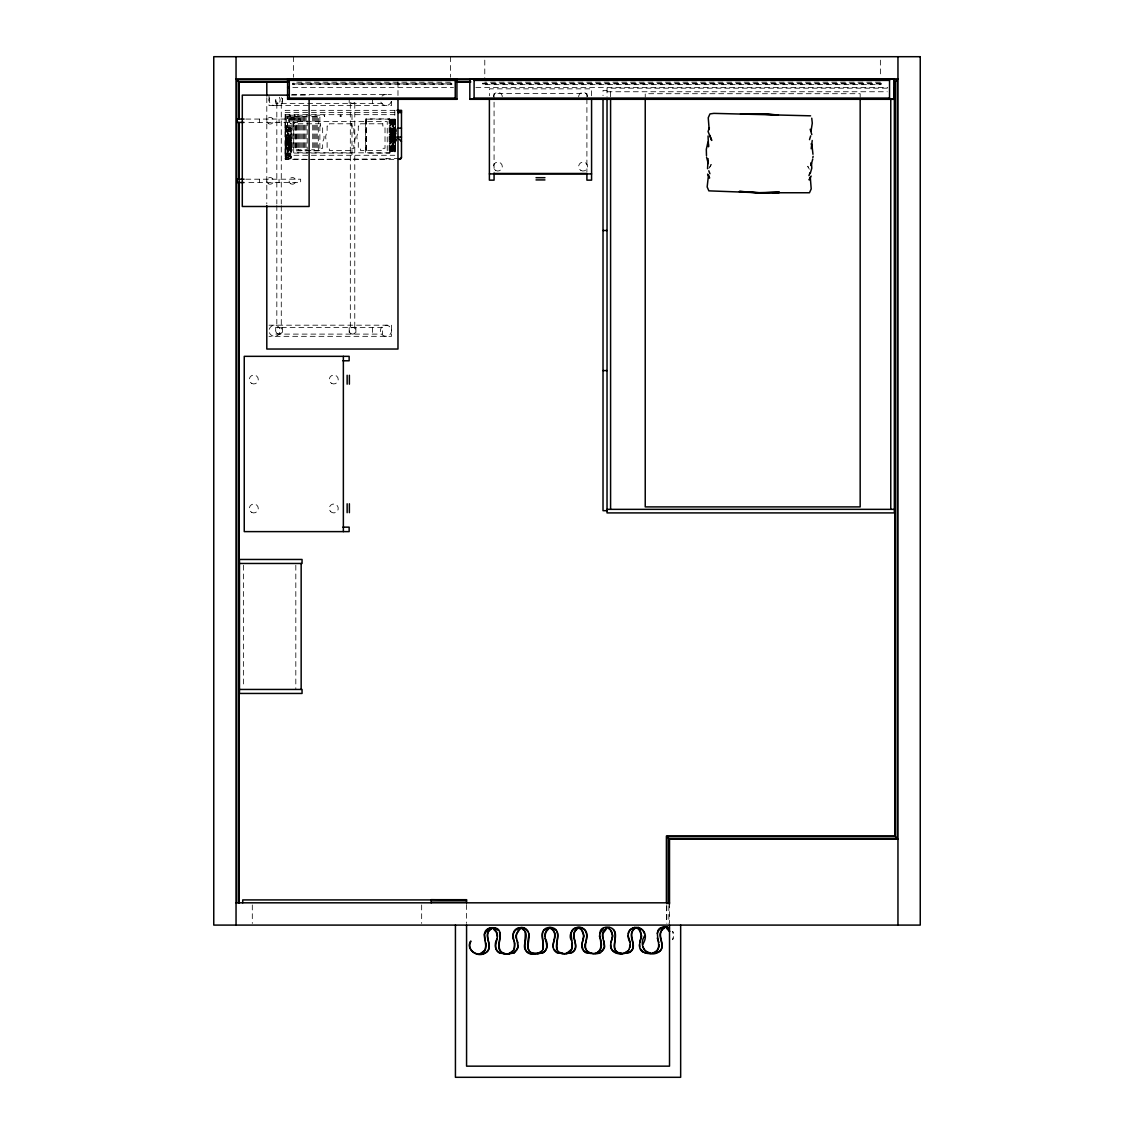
<?xml version="1.0" encoding="UTF-8"?>
<svg xmlns="http://www.w3.org/2000/svg" width="1134" height="1134" viewBox="0 0 1134 1134"><rect width="100%" height="100%" fill="white"/><g stroke="black" fill="none" stroke-linecap="round" stroke-linejoin="round"><path stroke-width="0.75" stroke-dasharray="5 3.75" d="M324.678 116.476L323.998 115.058L324.749 116.476M340.129 116.646L340.143 115.229L340.98 115.243L340.923 116.66L340.285 115.229M340.838 116.66L340.852 115.243M392.194 146.555L395.61 137.512A19.221 1.914 -71.7 0 1 393.895 142.26A18.413 1.829 -71.7 0 1 392.194 146.555L395.61 137.696M673.157 938.016C671.3 943.942 675.552 932.758 672.519 931.312M287.412 153.345L290.814 144.755A17.747 1.758 -70.8 0 1 289.113 149.263L289.085 149.362A17.506 1.729 -70.8 0 1 287.412 153.345L290.814 144.925M394.249 140.786A17.038 1.729 -70.2 0 1 392.577 144.642L395.993 136.449M392.619 145.591L395.454 138.759A17.265 1.758 -70.2 0 1 394.32 141.651L394.278 141.736A17.038 1.729 -70.2 0 1 392.619 145.591L396.021 137.299L391.216 137.398M392.577 144.642L395.426 137.809A17.265 1.758 -70.2 0 1 394.278 140.701M396.021 137.398L392.619 145.223L395.341 139.014M395.355 149.234A14.926 5.698 -87.3 0 1 394.419 148.37L394.122 147.987A15.196 5.798 -87.3 0 1 392.619 144.698L396.021 137.455M392.619 144.84L395.341 138.958M709.927 167.038L711.16 164.402L710.04 166.585M392.194 136.179L395.61 129.871L392.194 136.151L392.194 134.833L395.61 140.29L392.194 134.989L395.61 139.921L391.584 139.95M287.412 143.479L290.814 137.498L287.412 143.465L290.814 137.909L287.412 143.408L290.999 138.717M391.584 131.048L395.61 131.048L392.194 136.009L395.61 130.311M395.171 132.026L392.619 136.037L392.577 133.883L395.993 139.255L392.619 135.244L395.993 129.333L392.577 135.102L396.021 139.836M392.194 136.009L396.021 130.282L392.619 136.037M392.01 129.659L396.021 129.659L392.577 135.045L395.171 138.362L392.619 135.088L395.142 131.076M290.814 138.291L287.412 143.408L290.814 138.291L287.412 136.86M708.793 168.427L711.004 165.125M395.142 137.228L392.577 134.025L395.142 138.206L392.619 135.088L395.993 130.098M396.021 131.048L392.619 135.91L395.171 132.508M395.61 131.062L392.194 135.867L395.61 131.402L391.301 131.558M392.194 139.95L395.61 141.679L392.194 139.95L395.61 136.307L392.194 139.95L392.194 151.134A16.145 4.933 -80.7 0 0 393.867 150.198L393.895 150.17A16.783 5.131 -80.7 0 0 395.61 147.803L391.329 147.746M392.577 134.96L395.142 131.558M289.014 148.015L290.814 148.71L287.412 147.066L290.814 143.607L287.412 147.066L290.999 148.455M396.021 140.588L392.619 134.833L395.993 130.438L391.967 130.41M393.852 138.518L395.61 136.307M395.61 131.402L392.194 135.697L395.61 131.7M289.071 145.705L290.814 143.607M395.171 139.142L392.619 134.818L395.142 131.757M395.171 132.706L392.619 135.782L396.021 131.374L392.01 131.36M286.803 138.603L290.814 138.603L287.412 143.196L290.814 139.227M396.021 131.686L392.619 135.626L395.426 132.55M393.952 133.628L392.194 135.499A19.377 3.232 73.2 0 0 393.867 140.488L393.895 140.588A18.697 3.119 73.2 0 0 395.61 144.939M395.199 138.702L395.199 151.814L389.997 151.814L389.997 119.169L395.199 119.169L395.199 132.295L392.619 135.995L396.021 130.679L392.577 134.677L395.383 131.601M395.383 135.981L392.577 138.575L392.619 149.787A16.443 5.174 -79.8 0 0 394.278 148.937L394.32 148.894A16.641 5.231 -79.8 0 0 395.44 147.604M395.426 136.93L392.619 139.525L395.44 141.013M289.17 141.07L287.412 142.841A17.775 2.948 72.3 0 0 289.085 147.59L289.113 147.675A17.605 2.92 72.3 0 0 290.814 151.8M394.334 132.791L392.577 134.492A17.279 2.948 71.7 0 0 394.249 139.071L394.278 139.17A17.138 2.934 71.7 0 0 395.412 141.878M394.377 133.727L392.619 135.442A17.279 2.948 71.7 0 0 394.278 140.021L394.32 140.12A17.138 2.934 71.7 0 0 395.44 142.813M395.397 140.063L392.577 138.575L395.993 135.244M396.021 136.179L392.619 139.525L396.021 141.112L391.584 140.942M290.999 148.653L286.803 148.809L286.803 136.86L290.814 136.86L290.999 148.653L286.803 148.611M395.61 140.446L392.194 141.793L395.61 140.446L393.852 141.523M290.999 147.874L286.803 148.015M290.814 147.533L287.412 148.809L290.814 147.533L289.071 148.568M290.999 146.952L286.803 147.066M287.412 138.603L290.814 142.062L287.412 138.603L290.814 136.959M395.993 133.741L392.577 130.41L395.383 128.922M290.999 145.747L286.009 145.648M395.426 129.857L392.619 131.36L396.021 134.691M395.383 139.496L392.577 140.262L395.993 139.028M396.021 139.978L392.619 141.211L395.426 140.432L392.01 140.432M290.999 144.344L285.173 144.372M395.61 129.304L392.194 131.048L395.61 134.677L392.194 131.048L392.194 120.034A14.614 3.289 72.9 0 1 393.682 120.615L393.98 120.913A15.181 3.416 72.9 0 1 395.61 123.195L391.329 123.138M292.685 83.93L451.828 83.93M482.602 83.93L881.033 83.93M292.827 87.46L453.458 87.46M475.869 87.46L887.766 87.46M887.284 88.183L607.03 88.183L607.03 97.056M607.03 90.408L603.019 90.408L603.019 95.667M607.03 91.755L887.256 91.755M291.778 94.462L391.528 94.462M291.537 95.128L309.114 95.128M382.612 103.364L275.704 103.364L275.704 96.688M394.958 110.338L285.173 110.338L285.173 159.341L399.253 159.341M285.173 112.564L394.802 112.564M285.173 114.676L394.845 114.676M285.173 116.079L287.526 116.079L287.526 144.372M311.637 116.363L318.314 116.363L318.314 149.773L311.637 149.773M285.173 118.801L285.513 114.789M245.794 119.07L300.652 119.07L300.652 122.415L245.794 122.415M389.841 119.141L365.63 119.141L365.63 153.09L389.841 153.09L389.855 118.914L365.63 118.914L365.63 152.863M285.173 119.254L285.173 123.266M389.997 119.509L396.106 119.509M390.379 119.821L394.972 119.821M389.997 120.53L395.61 120.459A15.153 7.13 74.6 0 0 392.577 124.343M389.997 120.757L395.001 120.771M390.379 120.969L391.173 120.969M389.997 121.324L391.173 121.494M389.146 121.749L395.199 121.692M390.379 121.763L395.582 121.763M390.918 122.075L395.582 122.189M390.408 122.429L391.216 122.429M390.408 122.713L395.61 122.713M390.918 123.478L395.582 123.634M285.173 123.705L285.173 127.717M390.918 123.875L395.582 123.833M391.329 124.414L395.61 124.57M391.329 124.768L395.61 124.768M285.173 125.987L287.526 125.987M285.215 127.334L291.325 127.334L291.325 158.349L285.215 158.349M285.215 127.646L291.325 127.646M390.379 127.887L391.173 127.887M285.173 128.156L285.173 132.168M389.997 128.298L390.791 128.298M285.215 128.837L286.122 128.624M290.417 128.624L291.325 128.624M390.379 128.808L391.216 128.837M395.993 128.723L391.967 128.723L392.01 141.211L396.021 141.211M391.967 128.922L395.993 128.922M389.997 129.205L391.173 129.134M395.61 129.205L391.584 129.205L391.584 141.793L395.61 141.793L393.796 140.942M285.215 129.375L286.009 129.375M391.584 129.418L395.993 129.489M285.215 129.659L291.325 129.659M389.997 129.659L391.216 129.758M392.01 129.857L396.021 129.857M286.122 130.098L290.417 130.098M390.408 130.084L391.216 130.084M391.584 130.041L395.61 130.041M286.122 131.431L290.417 131.431M287.412 131.629L290.814 140.814L287.412 131.629L290.417 131.587M286.122 131.799L290.417 131.799M391.173 131.686L391.967 131.785M391.173 132.04L391.967 132.083M390.918 119.169L390.918 132.295L395.61 132.352M285.173 132.607L285.173 136.619M390.791 132.437L395.61 132.494M392.01 132.735L390.791 132.82L395.397 133.004L392.577 130.41M390.791 133.302L391.967 133.117M390.791 133.358L392.01 133.472M390.379 133.769L391.967 133.798M390.791 133.925L395.61 133.869M391.216 134.067L392.01 134.067M391.173 134.45L395.993 134.492M389.997 134.705L392.01 134.748M390.379 135.215L391.967 135.187M390.791 135.456L396.021 135.442M390.791 135.541L395.61 135.499M391.173 135.867L391.967 135.867M285.215 135.995L286.009 135.995M390.408 136.151L395.993 135.981M389.997 136.278L392.01 136.208M391.173 136.505L391.967 136.449M285.215 136.86L286.009 136.86M391.216 136.874L392.01 136.803M285.173 137.072L286.009 136.959M286.803 137.058L290.999 137.016M390.791 136.987L396.021 136.93M285.215 137.285L286.009 137.285M391.173 137.214L395.61 137.129M286.803 137.653L290.999 137.795M390.791 137.625L391.584 137.682M391.216 137.894L392.01 137.852M390.791 138.121L392.01 138.135M390.791 138.433L396.021 138.32M390.791 138.561L395.993 138.575M391.967 139.496L396.021 139.525M390.379 139.851L391.173 139.851M286.803 140.021L286.009 140.035L290.999 139.921M390.379 140.177L391.173 140.177M391.967 140.063L395.993 140.063L392.619 134.889L395.171 138.589M286.009 140.333L286.803 140.304M390.379 140.262L391.173 140.262M391.967 140.262L395.993 140.262M286.009 140.814L286.803 140.814M390.408 140.786L391.216 140.786M285.173 141.084L285.513 137.072M390.379 141.098L391.216 141.112M389.997 141.325L391.216 141.211M285.173 141.523L285.173 145.535M286.803 141.41L286.009 141.41L290.999 141.325M391.584 141.566L395.61 141.566M389.997 141.793L390.791 141.679M286.009 142.048L286.803 142.048L285.215 142.09M390.408 142.034L391.216 142.034M389.997 142.686L390.791 142.686M286.009 142.87L290.999 142.841M285.215 143.579L286.803 143.621M286.009 145.379L286.803 145.336M391.301 145.152L395.582 145.152M391.301 145.506L395.582 145.506M285.173 145.974L285.173 149.986M391.329 146.102L395.61 146.102M391.329 146.456L395.61 146.456M391.301 146.796L395.582 146.796M390.379 147.222L395.582 147.151M390.379 147.491L395.199 147.505M390.379 148.015L395.61 148.1M285.215 148.384L286.009 148.384M390.379 148.228L391.301 148.228M285.215 148.71L286.009 148.809M390.918 148.908L395.199 148.908M390.379 149.164L394.972 149.164M389.997 149.376L395.199 149.376M390.379 149.475L395.582 149.475M285.215 149.674L286.009 149.674M287.426 149.773L307.186 149.773L307.186 116.363L287.426 116.363L287.412 157.697A16.868 5.146 -80.2 0 0 289.085 156.804L289.113 156.775A17.067 5.216 -80.2 0 0 290.814 154.522M389.997 149.674L390.791 149.674M390.408 150.099L395.001 150.099M389.132 150.255L390.791 150.227L390.791 120.757M285.173 150.425L285.173 154.437M389.997 150.453L395.61 150.411M389.997 151.474L396.106 151.474M389.855 152.863L293.706 152.75L293.706 121.565L387.247 121.565L387.247 152.75M285.173 153.062L351.994 153.062M286.122 153.884L290.417 153.884M286.122 154.238L290.417 154.238M285.173 154.89L285.513 158.902M285.173 155.287L394.816 155.287M286.122 155.571L290.417 155.571M286.122 155.939L290.417 155.939M285.215 156.024L291.325 156.024M285.215 156.294L286.009 156.294M285.215 156.832L286.009 156.832L286.009 128.837M285.215 157.059L286.122 157.045M290.417 157.045L291.325 157.059M285.215 158.023L291.325 158.023M399.253 158.519L384.355 158.519L384.412 159.341M285.173 158.902L307.484 159.341M384.412 159.001L311.85 159.341M245.794 179.2L300.652 179.2L300.652 182.546L245.794 182.546M269.027 325.189L391.528 325.189L391.528 336.33L269.027 336.33M390.379 130.509L391.301 130.523M389.997 131.161L391.329 131.473M285.215 138.717L286.122 138.731M392.577 128.723L395.397 129.489M392.619 129.659L395.44 130.438M392.194 129.205L395.61 130.538M394.108 139.439L395.993 140.162L392.577 138.575M394.136 140.375L396.021 141.112M395.426 127.136A21.603 2.75 -71.1 0 0 392.577 134.492L395.383 137.384M395.468 128.085A21.603 2.75 -71.1 0 0 392.619 135.442L395.426 138.32M290.814 133.869A22.212 2.75 -71.7 0 0 287.412 142.841L290.814 146.442L287.412 142.345L290.814 148.171L287.412 142.189M392.577 134.492L395.993 137.979M392.619 135.442L396.021 138.915L392.577 134.025L395.993 139.652M395.61 126.044A23.885 2.963 -72.6 0 0 392.194 135.499L395.61 139.921M288.943 139.78L290.814 142.062M287.412 142.841L290.814 146.442M394.235 136.08L392.577 134.308L395.993 138.249M392.619 135.244L394.278 137.03M392.194 135.499L395.61 139.298M395.44 133.94L392.619 131.36L392.577 120.317A14.799 3.416 71.5 0 1 394.065 120.842L394.363 121.111A14.969 3.459 71.5 0 1 395.653 122.699M393.725 132.267L395.61 134.677M395.142 137.653L392.577 133.94L395.142 137.909M809.322 169.207L807.734 166.216L808.953 168.909M392.619 134.833L395.171 138.858M290.814 140.715L287.412 132.068L290.814 140.814M395.61 133.259L392.194 123.691A16.641 0.723 69.6 0 0 393.696 128.156L393.994 128.993A17.449 0.751 69.6 0 0 395.61 133.472M672.334 931.425L673.157 933.523M393.569 127.221L395.355 131.898L392.619 125.505L396.021 133.415L392.577 123.663L395.993 132.536L392.577 124.556L393.314 126.526M880.367 60.13L880.367 77.254M880.367 82.158L484.785 82.158M860.167 97.24L860.167 93.711L645.232 93.711L645.232 97.24M669.514 902.82L669.514 923.374M668.847 905.655L668.847 923.317M666.835 905.598L666.835 923.317M666.395 905.882L666.395 923.345M610.588 91.755L610.588 97.056M591.579 95.78L591.579 88.835L489.392 88.835L489.392 95.78M586.902 97.014L586.902 93.512L494.07 93.512L494.07 173.913M586.902 98.757L586.902 172.17M484.785 60.13L484.785 78.969M466.57 904.535L466.57 923.374M450.481 56.7L450.481 77.254M450.481 82.158L293.493 82.158M421.664 904.96L421.664 923.416M397.977 81.761L397.977 95.922M394.802 110.338L394.802 134.847M391.528 101.422L391.528 105.59L269.027 105.59L269.027 94.462M391.301 119.509L391.329 150.411M390.918 138.702L390.918 151.814M390.379 119.509L390.408 150.411M389.146 118.914L389.132 153.09M386.737 158.519L386.737 159.341M372.59 98.36L372.59 103.364M372.59 327.428L372.59 334.105M366.339 118.914L366.339 152.863M366.339 119.141L366.339 153.09M355.892 327.428L355.892 334.105M354.772 103.364L354.772 327.428M351.994 114.676L351.994 155.287M350.321 103.364L350.321 327.428M349.201 98.36L349.201 103.364M349.201 327.428L349.201 334.105M317.208 116.363L317.208 149.773M316.088 116.363L316.088 149.773M314.969 116.363L314.969 149.773M313.863 116.363L313.863 149.773M312.743 116.363L312.743 149.773M306.067 116.363L306.067 149.773M304.947 116.363L304.947 149.773M303.983 116.363L303.983 149.773M303.019 116.363L303.019 149.773M301.913 116.363L301.913 149.773M300.793 116.363L300.793 149.773M299.674 116.363L299.674 149.773M298.568 116.363L298.568 149.773M297.448 116.363L297.448 149.773M296.343 116.363L296.343 149.773M295.818 565.214L295.818 689.444M295.223 116.363L295.223 149.773M294.117 116.363L294.117 149.773M293.493 56.7L293.493 77.254M292.997 116.363L292.997 149.773M291.877 116.363L291.877 149.773M290.772 116.363L290.814 157.442A15.323 5.67 -87.4 0 1 289.213 156.223L288.915 155.826A15.678 5.812 -87.4 0 1 287.412 152.424M290.417 127.334L290.417 139.794M290.417 158.349L290.417 145.875L286.122 145.875L286.122 158.349M289.652 116.363L289.652 149.773M288.546 116.363L288.546 149.773M286.122 127.334L286.122 139.794M282.394 98.36L282.394 103.364M282.394 327.428L282.394 334.105M281.275 103.364L281.275 203.922M281.275 205.693L281.275 327.428M279.049 119.07L279.049 122.415M279.049 179.2L279.049 182.546M276.824 103.364L276.824 203.922M276.824 205.509L276.824 327.428M266.802 97.694L266.802 203.893M259.445 119.07L259.445 122.415M259.445 179.2L259.445 182.546M252.301 904.96L252.301 923.416M243.484 565.214L243.484 687.7M578.652 96.844A4.451 4.451 0 0 1 583.117 92.393A4.451 4.451 0 0 1 587.568 96.844M493.403 96.844A4.451 4.451 0 0 1 497.854 92.393A4.451 4.451 0 0 1 502.305 96.844M392.619 125.293A15.153 7.13 74.6 0 1 395.653 121.437M392.619 121.253A14.799 3.416 71.5 0 1 394.093 121.792L394.391 122.061A14.969 3.459 71.5 0 1 395.355 123.167M395.61 150.879A14.728 5.457 -87.5 0 1 393.994 149.589L393.696 149.164A15.805 5.854 -87.5 0 1 392.194 145.577M392.208 124.442A15.352 7.059 75.8 0 1 395.596 120.091M287.412 132.338A15.635 7.173 75.1 0 1 290.814 128.213M290.814 131.147A15.38 3.445 72.1 0 0 289.184 128.978L288.901 128.695A15.281 3.416 72.1 0 0 287.412 128.156M392.577 148.852A16.443 5.174 -79.8 0 0 394.249 147.987L394.278 147.959A16.641 5.231 -79.8 0 0 395.412 146.655M395.327 148.285A14.926 5.698 -87.3 0 1 394.377 147.42L394.079 147.037A15.196 5.798 -87.3 0 1 392.577 143.749M281.416 97.666A3.345 3.345 0 0 1 281.416 102.386A3.345 3.345 0 0 1 276.682 102.386A3.345 3.345 0 0 1 276.682 97.666M354.914 102.386A3.345 3.345 0 0 1 350.179 102.386M279.418 97.24A5.571 5.571 0 0 1 274.598 105.59A5.571 5.571 0 0 1 269.779 97.24M269.212 329.328A5.571 5.571 0 0 1 277.787 326.209A5.571 5.571 0 0 1 277.787 335.324A5.571 5.571 0 0 1 269.212 332.205M391.329 101.465A5.571 5.571 0 0 1 380.57 101.465M382.016 96.092A5.571 5.571 0 0 1 389.898 96.092M289.397 114.69L290.091 116.107L289.411 114.69M294.457 114.747L295.138 116.164L294.471 114.747M451.828 83.221L292.685 83.221L292.685 84.639L451.828 84.639L451.828 83.221M881.033 83.221L482.602 83.221L482.602 84.639L881.033 84.639L881.033 83.221M319.873 115.2L286.463 115.2L286.463 150.836L319.873 150.836L319.873 115.2M320.426 123.79L298.157 123.79L298.157 126.03L295.931 126.03L295.931 148.299L298.157 148.299L298.157 150.524L320.426 150.524L320.426 148.299L322.651 148.299L322.651 141.608A7.569 7.569 0 0 0 322.651 132.706L322.651 126.03L320.426 126.03L320.426 123.79M351.611 123.79L329.342 123.79L329.342 126.03L327.116 126.03L327.116 132.706A7.569 7.569 0 0 0 327.116 141.608L327.116 148.299L329.342 148.299L329.342 150.524L351.611 150.524L351.611 148.299L353.836 148.299L353.836 141.608A7.569 7.569 0 0 0 353.836 132.706L353.836 126.03L351.611 126.03L351.611 123.79M382.796 123.79L360.513 123.79L360.513 126.03L358.287 126.03L358.287 132.706A7.569 7.569 0 0 0 358.287 141.608L358.287 148.299L360.513 148.299L360.513 150.524L382.796 150.524L382.796 148.299L385.021 148.299L385.021 126.03L382.796 126.03L382.796 123.79M286.803 144.869L286.009 144.869L286.803 144.925M382.612 327.428L275.704 327.428L275.704 334.105L382.612 334.105L382.612 327.428M290.814 147.392L287.412 142.204L290.814 147.392M395.61 140.687L392.194 134.818L395.61 140.687M251.592 512.313A4.451 4.451 0 0 0 258.283 508.457A4.451 4.451 0 0 0 251.592 504.602A4.451 4.451 0 0 0 251.592 512.313M331.553 383.349A4.451 4.451 0 0 0 338.23 379.493A4.451 4.451 0 0 0 331.553 375.637A4.451 4.451 0 0 0 331.553 383.349M330.632 511.604A4.451 4.451 0 0 0 338.088 509.605A4.451 4.451 0 0 0 332.631 504.148A4.451 4.451 0 0 0 330.632 511.604M251.592 383.349A4.451 4.451 0 0 0 258.283 379.493A4.451 4.451 0 0 0 251.592 375.637A4.451 4.451 0 0 0 251.592 383.349M495.629 170.426A4.451 4.451 0 0 0 502.305 166.57A4.451 4.451 0 0 0 495.629 162.701A4.451 4.451 0 0 0 495.629 170.426M580.892 170.426A4.451 4.451 0 0 0 587.568 166.57A4.451 4.451 0 0 0 580.892 162.701A4.451 4.451 0 0 0 580.892 170.426M268.474 183.765A3.345 3.345 0 0 0 273.478 180.873A3.345 3.345 0 0 0 268.474 177.981A3.345 3.345 0 0 0 268.474 183.765M382.016 334.7A5.571 5.571 0 0 0 391.329 332.205A5.571 5.571 0 0 0 384.511 325.387A5.571 5.571 0 0 0 382.016 334.7M268.474 123.634A3.345 3.345 0 0 0 273.478 120.743A3.345 3.345 0 0 0 268.474 117.851A3.345 3.345 0 0 0 268.474 123.634M290.743 123.634A3.345 3.345 0 0 0 295.747 120.743A3.345 3.345 0 0 0 290.743 117.851A3.345 3.345 0 0 0 290.743 123.634M277.376 333.651A3.345 3.345 0 0 0 282.394 330.759A3.345 3.345 0 0 0 277.376 327.868A3.345 3.345 0 0 0 277.376 333.651M290.743 183.765A3.345 3.345 0 0 0 295.747 180.873A3.345 3.345 0 0 0 290.743 177.981A3.345 3.345 0 0 0 290.743 183.765M350.874 333.651A3.345 3.345 0 0 0 355.892 330.759A3.345 3.345 0 0 0 350.874 327.868A3.345 3.345 0 0 0 350.874 333.651"/><path stroke-width="1.5" d="M431.246 902.82L431.246 899.701L466.57 899.701L466.57 902.82M466.57 900.141L431.246 899.701M811.023 162.715L810.938 165.493L812.738 159.157M812.227 140.488L811.193 148.71M812.965 154.252L812.015 145.719M498.166 930.305L494.467 928.051L490.214 928.051L491.391 928.916C481.298 934.785 495.629 947.244 485.366 953.07C476.323 958.485 465.564 948.109 470.624 941.546C466.329 950.405 477.556 957.323 485.267 952.872C495.345 947.003 481.029 934.558 491.291 928.732L490.157 927.839C476.223 932.049 493.829 949.441 480.107 953.737M518.195 945.246L517.09 949.583L514.071 952.758L506.785 953.921L499.499 952.758C489.931 947.259 502.064 936.783 495.147 930.149M544.901 936.216L546.007 931.879L548.913 928.505L548.02 927.81M582.862 940.369L584.053 936.103L581.586 929.809M630.263 944.792L629.157 949.13M630.192 947.103L630.192 942.482L628.165 935.876M642.609 944.679C655.296 924.338 619.405 920.638 629.98 942.538M644.636 935.876C637.861 945.543 646.99 958.343 658.23 952.39C668.493 946.564 654.176 934.118 664.255 928.25M659.081 944.679C659.293 952.149 650.363 955.395 644.353 952.546L648.279 953.226M708.055 136.009L708.509 146.768L708.424 143.947M708.098 158.661L707.545 168.697M810.994 131.388L812.284 123.167L811.746 118.191M811.788 134.549L810.186 129.248M812.823 157.64L813.135 156.308M707.545 144.089L708.24 141.764M809.52 139.624L810.654 135.896M707.616 143.749L706.312 149.334L706.482 155.642M808.953 175.628L810.073 172.68M470.029 943.105L470.851 941.007M497.131 938.697C494.254 943.19 494.481 949.98 499.399 952.957L506.785 954.148L514.184 952.957L518.11 947.542L517.189 940.667M542.832 931.879C540.521 939.306 548.884 952.858 535.602 954.034C520.067 956.033 526.247 940.256 525.113 931.992M542.732 949.47C545.043 942.028 536.68 928.491 549.962 927.314C563.144 928.448 554.98 941.957 557.276 949.356M599.631 933.75L603.472 928.477M610.914 942.538L612.87 935.989L610.39 929.696M628.449 933.636C629.98 925.33 642.808 925.33 644.353 933.636M639.718 942.425L641.674 935.876L639.207 929.582M657.252 933.523C658.386 928.363 664.779 925.344 669.329 928.25M709.402 127.773L708.07 131.53L711.713 140.446L709.742 135.244M811.164 176.082L809.152 179.952L810.286 177.202L811.207 188.91L809.478 192.752L759.256 192.766L708.863 190.852L707.162 186.954L708.452 175.288L709.601 178.081L707.602 174.126M810.271 173.403L811.802 168.144L811.462 163.239M518.351 930.036L515.871 936.33L517.912 942.992M547.155 929.923C540.195 936.613 552.499 947.117 542.888 952.645L530.301 953.51M577.83 928.59C567.354 934.175 581.827 946.734 571.692 952.532L564.406 953.694L557.12 952.532L554.115 949.356M576.115 929.965C569.325 936.698 581.544 947.216 571.805 952.73L564.406 953.921L557.021 952.73C546.815 946.947 560.961 934.529 550.911 928.703M582.862 940.284L581.813 944.906L582.919 949.243M604.776 929.696C597.987 936.018 608.887 944.707 602.211 951.043M633.594 929.582C626.634 936.273 638.924 946.777 629.313 952.305C622.424 954.516 610.687 954.573 610.631 944.792M629.342 949.243C625.472 956.203 612.573 955.239 610.702 947.103C609.979 940.866 616.145 932.871 608.533 928.477M662.398 929.469C655.452 936.16 667.742 946.663 658.131 952.206L652.971 953.07M669.429 928.051L667.402 927.158L666.594 928.051L667.345 927.385M893.748 79.635L897.292 79.635L895.293 81.648L895.293 836.495L897.292 838.508L668.847 838.508L666.835 836.495L666.835 903.826M488.23 928.916L484.388 934.189L485.295 940.894M520.208 928.817L516.367 934.09L516.367 938.583M544.136 930.078L549.962 927.541L555.788 930.078M541.428 951.27L537.729 953.51M606.633 928.477L602.806 933.75L602.806 938.243M597.334 952.418C607.611 946.21 590.247 925.5 609.766 927.385C623.785 931.581 605.343 951.894 622.027 953.481M627.853 950.93L624.168 953.184M494.282 928.023L493.403 928.732L494.467 928.051M523.1 927.91L522.207 928.618L523.284 927.938L525.269 928.817L528.288 931.992M551.904 927.81L551.025 928.505L552.088 927.825M580.721 927.697L579.828 928.392L580.906 927.711C588.744 930.05 587.242 939.193 584.775 944.906C584.605 953.198 594.244 955.551 600.609 952.617L604.55 947.202L603.628 940.341M609.525 927.584L608.717 928.335L609.723 927.612L605.457 927.612L606.449 928.335L605.641 927.584M638.343 927.47L637.45 928.165L638.527 927.499M518.961 927.725C505.027 931.935 522.632 949.328 508.925 953.623M535.602 953.807C520.931 952.347 533.448 937.152 527.126 930.036C520.563 922.637 508.84 932.956 514.099 940.781M480.164 953.963L485.295 949.81L486.132 943.049M508.968 953.85L514.099 949.697L514.949 942.935M580.906 927.711C560.465 925.84 581.26 949.484 566.603 953.623M566.546 953.396L571.536 949.356L572.358 942.765M595.407 953.51C603.387 951.143 601.97 941.801 599.347 935.989M653.028 953.283C667.813 948.931 646.267 925.401 667.402 927.158M537.785 953.737L542.988 952.844C547.949 949.838 548.133 942.978 545.185 938.47M624.224 953.396L629.427 952.503C639.604 946.564 625.514 934.402 635.338 928.165L634.459 927.47M600.51 952.418L593.224 953.581L585.938 952.418L584.237 951.043M490.157 927.839C510.711 925.769 490.384 949.413 504.658 953.623M748.1 113.939L766.967 113.924L778.434 115.087L761.835 114.052M236.042 78.969L897.958 78.969M287.597 79.238L456.931 79.238M469.83 79.238L893.805 79.238M236.708 902.82L236.708 79.635L288.064 79.635M456.307 79.635L470.482 79.635M289.298 80.386L455.23 80.386M474.097 80.386L889.538 80.386M236.708 79.635L238.707 81.648L288.263 81.648M456.392 81.648L470.553 81.648M288.646 82.087L239.161 82.087L239.161 119.24M456.534 82.087L470.681 82.087M287.597 87.46L289.298 87.46M288.022 95.128L242.293 95.128L242.293 206.487L309.114 206.487L309.114 98.658M289.298 98.063L455.23 98.063M474.097 98.063L889.538 98.063M287.597 99.041L456.931 99.041M469.83 99.041L893.805 99.041M396.971 110.338L401.479 110.338L401.479 157.116A2.225 2.225 0 0 1 399.253 159.341L399.253 158.519M398.176 110.792L401.479 110.792M398.176 111.231L401.479 111.231M398.176 112.564L401.479 112.564M244.065 119.07L237.176 119.07L237.176 122.415L244.065 122.415M398.176 128.156L401.479 128.156M398.176 137.072L401.479 137.072M489.392 173.913L591.579 173.913M536.028 177.698L544.944 177.698M244.065 179.2L237.176 179.2L237.176 182.546L244.065 182.546M536.028 179.923L544.944 179.923M603.019 230.5L607.03 230.5M342.907 360.782L349.144 360.782L349.144 356.331L244.249 356.331L244.249 531.619L349.144 531.619L349.144 527.154L342.907 527.154M603.019 370.591L607.03 370.591M607.03 509.35L894.343 509.35M607.03 510.683L603.019 510.683L603.019 99.168M239.472 563.47L302.055 563.47L302.055 559.459L239.472 559.459L239.472 693.455L302.055 693.455L302.055 689.444L239.472 689.444M666.835 836.495L895.293 836.495M897.958 839.174L669.514 839.174L669.514 904.053M431.246 899.914L242.733 899.914L242.733 902.82M431.246 902.154L466.57 902.154M236.042 902.82L669.514 902.82M521.158 927.64L523.284 927.938M650.845 953.368L645.019 950.816L642.893 946.933M622.027 953.694C607.257 952.305 619.49 937.053 613.409 929.852M535.602 954.034C524.319 953.283 528.047 941.064 529.11 934.09M591.041 953.51L585.824 952.617C575.647 946.847 589.751 934.402 579.729 928.59M810.583 115.824L713.853 113.372L709.955 113.924L708.24 117.752L709.161 129.46M591.083 953.297C577.943 949.158 593.38 934.373 583.004 928.392C575.604 923.615 566.915 933.665 571.536 940.667M560.295 952.532L562.28 953.396M562.223 953.623C551.025 950.15 560.153 938.995 557.092 931.879M504.602 953.85C493.403 950.363 502.532 939.221 499.47 932.105M663.078 927.385L664.155 928.051L663.262 927.357M634.26 927.499L635.267 928.222M576.639 927.711L577.716 928.392L576.837 927.697M547.835 927.825L548.828 928.562M519.018 927.938L520.095 928.618L519.202 927.91M666.48 928.25L669.499 931.425M637.351 928.363C647.372 934.175 633.268 946.621 643.446 952.39M643.559 952.206L640.54 949.016M522.108 928.817L523.809 930.192M528.316 952.645C518.748 947.145 530.868 936.67 523.965 930.036M493.29 928.916L496.309 932.105L497.415 936.443M397.028 137.072L401.479 141.523M668.337 929.469L669.684 931.312M552.768 929.923C558.297 935.054 552.173 941.418 553.293 947.259M657.252 938.016L658.797 942.425M708.793 170.766L709.927 173.757M811.32 143.834L812.1 146.059L811.434 143.72M706.553 157.144L708.24 163.565L708.155 160.773M639.448 944.679L639.718 946.933M897.958 56.7L897.958 925.089M897.292 79.635L897.292 838.508M894.839 82.087L894.839 836.056L666.395 836.056L666.395 902.395M894.343 88.183L894.343 512.908L607.03 512.908L607.03 98.828M893.805 78.969L893.805 99.31L469.83 99.31L469.83 78.969M890.771 98.828L890.771 509.35M889.538 79.238L889.538 99.041M860.167 99.012L860.167 506.898L645.232 506.898L645.232 99.012M680.655 925.089L680.655 1077.3L455.429 1077.3L455.429 925.089M669.514 925.089L669.514 1066.158L466.57 1066.158L466.57 925.089M668.847 838.508L668.847 903.883M610.588 98.828L610.588 509.35M591.579 99.253L591.579 180.15L586.902 180.15L586.902 173.474L494.07 173.474L494.07 180.15L489.392 180.15L489.392 99.253M474.097 79.238L474.097 99.041M456.931 78.969L456.931 99.31L287.597 99.31L287.597 78.969M455.23 79.238L455.23 99.041M397.977 99.466L397.977 349.031L266.802 349.031L266.802 205.665M349.371 375.269L349.371 384.171M349.371 503.779L349.371 512.681M347.146 375.269L347.146 384.171M347.146 503.779L347.146 512.681M343.361 356.331L343.361 531.619M301.162 563.47L301.162 689.444M289.298 79.238L289.298 99.041M266.802 81.761L266.802 95.922M239.161 122.77L239.161 902.82M238.707 81.648L238.707 118.815M238.707 122.344L238.707 178.988M238.707 182.517L238.707 902.82M236.042 56.7L236.042 925.089M401.479 157.116A2.778 2.778 0 0 1 398.757 159.341M779.2 192.142L759.369 193.007L739.425 191.391L759.312 192.667L779.2 192.142M778.874 192.695L772.523 192.851L778.874 192.695M746.98 113.91L740.559 113.981L746.98 113.91M920.241 56.7L213.759 56.7L213.759 925.089L920.241 925.089L920.241 56.7M745.974 192.256L739.581 191.972L745.974 192.256"/></g></svg>
